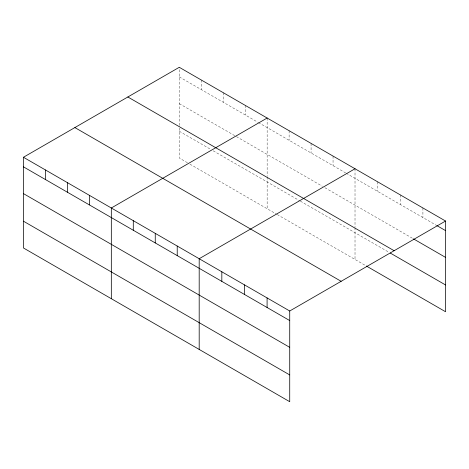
<?xml version="1.0" encoding="UTF-8"?>
<svg xmlns="http://www.w3.org/2000/svg" width="469" height="469" viewBox="0 0 469 469"><rect width="100%" height="100%" fill="white"/><g stroke="black" fill="none" stroke-linecap="round" stroke-linejoin="round"><path stroke-width="0.35" stroke-dasharray="2.35 1.76" d="M179.275 125.428L179.275 67.296M179.275 76.875L257.733 122.169M258.36 122.532L345.6 172.903M346.228 173.266L436.117 225.161M179.275 103.649L235.766 136.262M236.394 136.626L322.379 186.269M324.888 187.717L412.855 238.504M179.275 131.232L210.657 149.353M213.166 150.801L299.785 200.808M300.412 201.172L388.965 252.299M187.436 162.72L179.275 158.006L179.275 126.149M189.945 164.168L276.563 214.175M277.191 214.538L365.703 265.642M422.915 207.96L422.915 217.54M400.286 194.893L400.286 204.472M377.651 181.825L377.651 191.405M355.015 168.758L355.015 226.89M355.015 227.617L355.015 259.468M333.049 156.077L333.049 165.657M311.082 143.397L311.082 152.97M289.115 130.71L289.115 140.29M267.148 118.03L267.148 176.156M267.148 176.883L267.148 208.74M245.181 105.343L245.181 114.923M223.209 92.663L223.209 102.242M201.242 79.982L201.242 89.556"/><path stroke-width="0.7" d="M23.45 157.262L289.725 310.994L289.725 401.704L23.45 247.972L23.45 157.262L179.275 67.296L445.55 221.028L445.55 311.738L366.336 266.005M267.148 118.03L111.323 207.996L111.323 298.7M355.015 168.758L199.19 258.724L199.19 349.434M289.725 310.994L445.55 221.028M436.75 225.525L445.55 230.607M413.488 238.868L445.55 257.381M127.855 96.983L394.13 250.716M390.226 253.026L445.55 284.964M74.87 127.574L341.145 281.306M23.45 166.841L289.725 320.573M23.45 193.615L289.725 347.347M23.45 221.198L289.725 374.93M267.09 297.926L267.09 307.506M244.455 284.859L244.455 294.438M221.825 271.791L221.825 281.371M177.223 246.043L177.223 255.623M155.257 233.357L155.257 242.936M133.29 220.676L133.29 230.256M89.35 195.309L89.35 204.889M67.384 182.629L67.384 192.208M45.417 169.942L45.417 179.521"/></g></svg>
